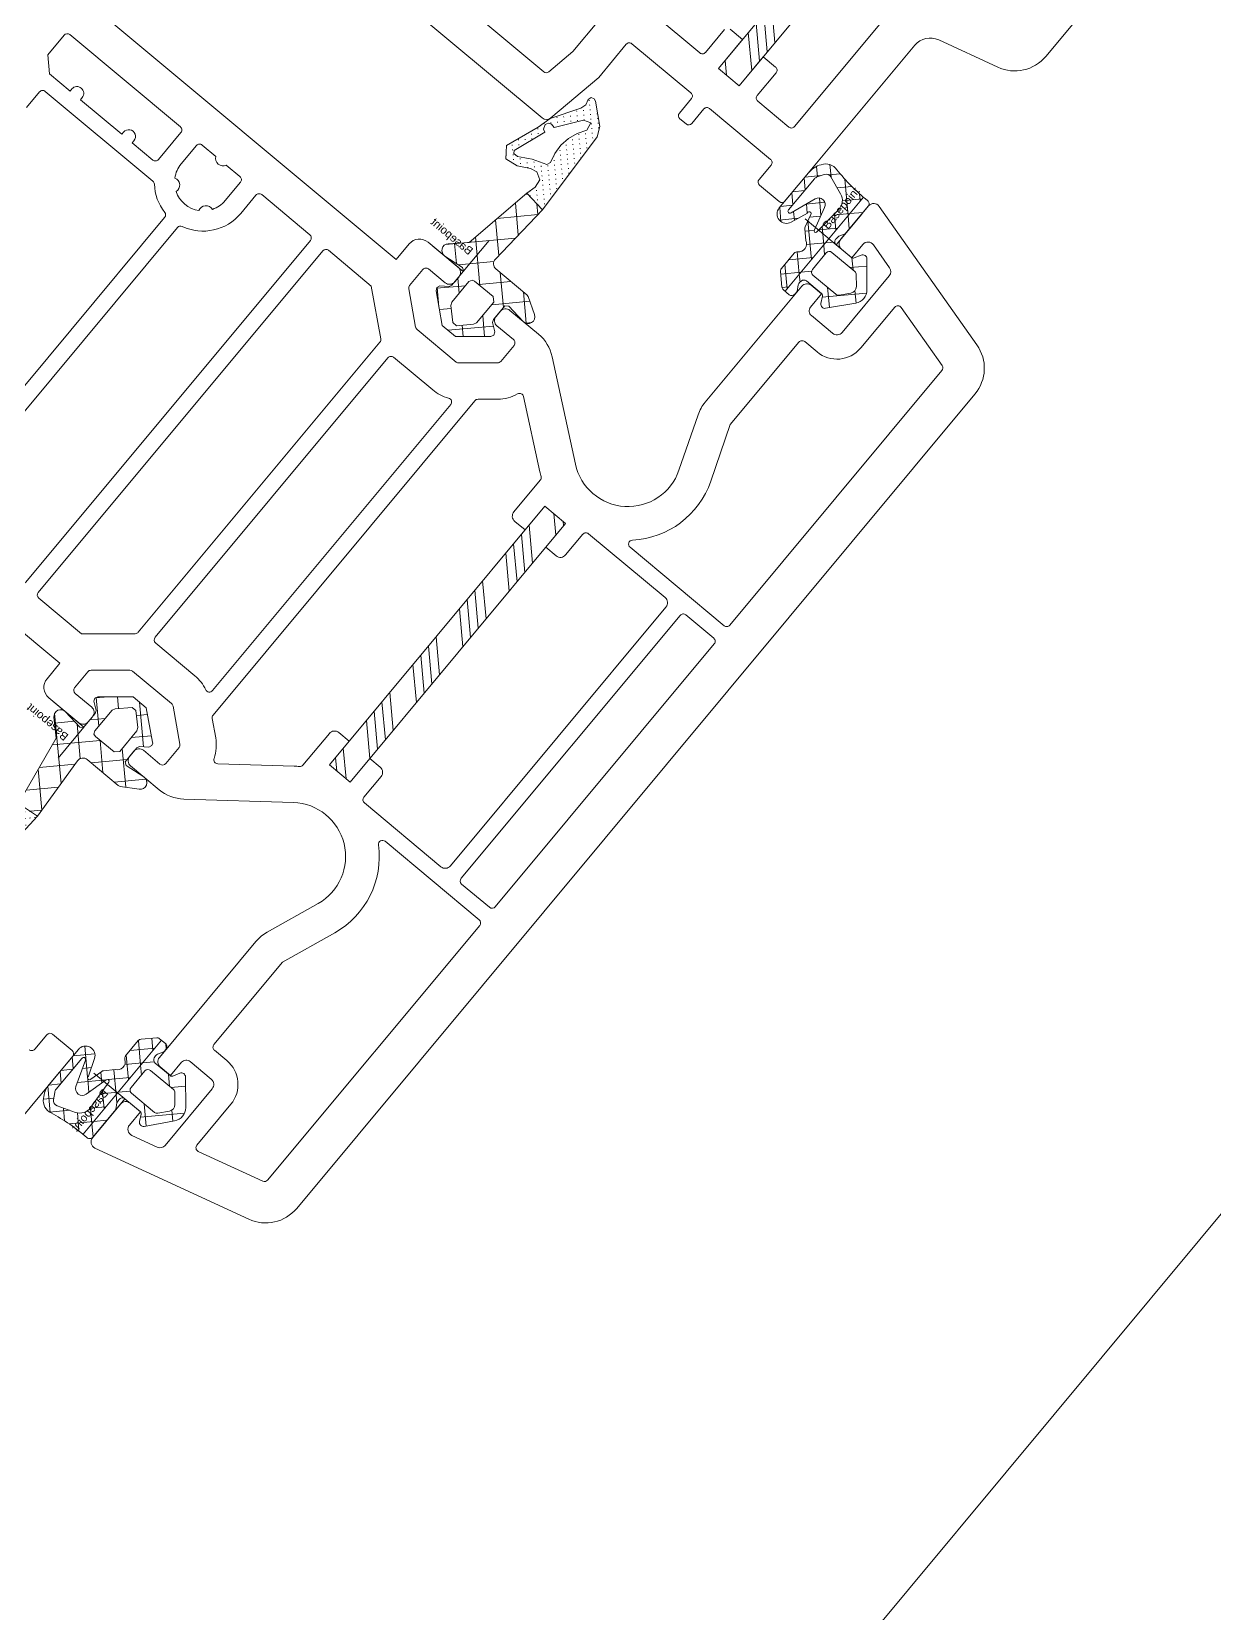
# Model space of a CAD drawing. Header units: millimetres. Extents: x 2258 to 5600, y 711 to 2563.
# Drawn here: x 2324.634 to 2328.026, y 2094.344 to 2098.878 of the extents above; entities that cross this region are included whole.
import ezdxf

# ---------------------------------------------------------------- set-up
doc = ezdxf.new("R2010")
doc.units = ezdxf.units.MM
doc.layers.add('PQI-A-IN-ELEV', color=245, linetype='Continuous', lineweight=9)
doc.layers.add('PQI-A-WIN', color=140, linetype='Continuous', lineweight=13)
doc.styles.get("Standard").update_dxf_attribs({"font": 'arial.ttf'})

# ---------------------------------------------------------------- blocks, each defined once
blk = doc.blocks.new('*X39')
for p, q in [((31.19993464295712, -72.6786784701504), (31.97808007457636, -71.90053303853117)), ((32.67215374721784, -73.90053303853122), (34.67215374721786, -71.9005330385312)), ((33.5701797472178, -73.90053303853122), (35.57017974721782, -71.9005330385312)), ((34.46820574721787, -73.90053303853122), (36.46820574721791, -71.9005330385312)), ((35.36623374721781, -73.90053303853122), (37.36623374721785, -71.9005330385312)), ((38.06030741985939, -73.90053303853117), (40.06030741985934, -71.9005330385312)), ((38.95833341985932, -73.9005330385312), (40.95833341985929, -71.9005330385312)), ((39.85635941985942, -73.90053303853117), (41.85635941985938, -71.9005330385312)), ((40.75438741985936, -73.90053303853117), (42.75438741985934, -71.9005330385312)), ((43.44846109250081, -73.9005330385312), (45.44846109250085, -71.90053303853117)), ((44.34648709250078, -73.9005330385312), (46.34648709250081, -71.90053303853117)), ((45.24451309250085, -73.9005330385312), (47.24451309250087, -71.90053303853117)), ((46.14254109250079, -73.9005330385312), (48.14254109250082, -71.90053303853117)), ((48.83661476514236, -73.9005330385312), (50.83661476514234, -71.90053303853122)), ((49.73464076514229, -73.90053303853122), (51.73464076514229, -71.90053303853122)), ((50.6326667651424, -73.9005330385312), (52.63266676514238, -71.90053303853122)), ((51.53069476514231, -73.90053303853122), (53.53069476514233, -71.90053303853122)), ((54.22476843778382, -73.90053303853122), (56.19992510621398, -71.92537637010105)), ((55.12279443778377, -73.90053303853122), (56.19992510621395, -72.82340237010098)), ((56.02082043778384, -73.90053303853122), (56.19992510621395, -73.72142837010112))]:
    blk.add_line(p, q)
blk = doc.blocks.new('BASEPOINT')
for p, q in [((0.0001424139276124947, -6.579969547004794e-08), (0.0001424139276124947, 2.998156919277449)), ((-7.890404418731123e-08, 0.0005381883725030789), (2.956911949821283, 0.0005381883725030789))]:
    blk.add_line(p, q)
blk.add_text('Basepoint', height=0.6).set_placement((0.4501424139276011, 1.169999934200292))
blk = doc.blocks.new('PRJ_INSERT_77_593613123138', base_point=(370.0591615602781, 296.904111493457))
h = blk.add_hatch()
h.set_pattern_fill('ACAD_ISO07W100', color=256, scale=0.1, angle=45, style=0)
h.set_pattern_definition([(45.00000000000001, (96.33290821566521, -202.4814861769743), (0.3535533905932738, -0.3535533905932737), [0.05, -0.3])])
h.paths.add_polyline_path([(370.2626288746902, 307.2572055504933), (370.3826278046902, 306.9672046304934), (371.4626296346902, 306.5772052504933), (372.4226287246902, 306.0372043304934), (372.7726271946902, 306.0272021904933), (372.9026282646902, 306.2272067704934), (372.0326293346902, 308.7072025004933), (372.2526267346902, 308.8172031104933), (372.3726294846903, 309.1872058604933), (372.2526267346902, 309.3972049404933), (372.0326293346902, 309.5072055504933), (371.7226279546902, 309.4172092104934), (370.4026282646902, 311.2372012804934), (369.8526290246903, 311.4372058604934), (369.7226279546902, 310.8272052504934), (370.1226294846903, 310.1872058604934), (370.3826278046902, 309.4872012804933), (370.4926284146902, 308.7372012804933), (370.4526275046902, 307.9872012804933)], flags=16)
h.paths.add_polyline_path([(370.5926268946902, 306.0872073804933), (370.0526297946902, 305.7572055504933), (369.9726279546902, 305.1272006704933), (370.1626265846902, 304.3872028004934), (368.4726279546902, 304.1872058604933), (368.8226264346902, 310.9472079904934), (369.1726287246902, 311.6572070804933), (370.6226294846903, 312.8972049404934), (370.8026297946902, 312.9672046304934), (371.0326293346902, 312.8872028004933), (371.1226294846903, 312.6472049404934), (370.9926284146902, 312.2372012804934), (371.1126273446902, 311.7972064704933), (372.3826278046902, 309.7572055504933), (372.6426299446903, 308.6872058604933), (373.5926268946902, 306.1372028004934), (372.9926284146902, 305.3472018904934), (372.0026267346902, 305.4772067704934), (371.1226294846903, 305.9672046304934)])
h = blk.add_hatch()
h.set_pattern_fill('ANSI37', color=256, scale=0.5, style=0)
h.set_pattern_definition([(45.00000000000001, (96.33290821566521, -202.4814861769743), (1.122532015133644, -1.122532015133644), []), (315, (96.33290821566521, -202.4814861769743), (-1.122532015133644, -1.122532015133644), [])])
edge = h.paths.add_edge_path()
edge.add_arc((364.2139190631738, 297.402952210202), 0.4999999999999765, 120.8947328406612, 276.9882955879087)
edge.add_line((364.2747523546797, 296.9066666969694), (365.8291620202781, 297.0972018904934))
edge.add_line((365.8291620202781, 297.0972018904934), (366.0591615602781, 296.9372058604933))
edge.add_line((366.0591615602781, 296.9372058604933), (366.0591615602781, 295.5872073804933))
edge.add_line((366.0591615602781, 295.5872073804933), (365.9691614102782, 295.3772044804933))
edge.add_line((365.9691614102782, 295.3772044804933), (365.3991617102781, 294.9572025004933))
edge.add_line((365.3991617102781, 294.9572025004933), (365.3091615602781, 294.7272067704934))
edge.add_line((365.3091615602781, 294.7272067704934), (365.3691610302782, 294.5572047904934))
edge.add_line((365.3691610302782, 294.5572047904934), (365.4191621702781, 294.5072055504933))
edge.add_line((365.4191621702781, 294.5072055504933), (367.4191621702781, 292.8372073804933))
edge.add_line((367.4191621702781, 292.8372073804933), (368.6991609502782, 292.8372073804933))
edge.add_line((368.6991609502782, 292.8372073804933), (370.6991609502782, 294.5072055504933))
edge.add_line((370.6991609502782, 294.5072055504933), (370.8091615602781, 294.7272067704934))
edge.add_line((370.8091615602781, 294.7272067704934), (370.7191614102782, 294.9572025004933))
edge.add_line((370.7191614102782, 294.9572025004933), (370.1491617102781, 295.3772044804933))
edge.add_line((370.1491617102781, 295.3772044804933), (370.0591615602781, 295.5872073804933))
edge.add_line((370.0591615602781, 295.5872073804933), (370.0591615602781, 296.9372058604933))
edge.add_line((370.0591615602781, 296.9372058604933), (370.2891611002781, 297.0972018904934))
edge.add_line((370.2891611002781, 297.0972018904934), (371.8341112121234, 296.9078259892771))
edge.add_arc((371.894944577482, 297.404111493457), 0.5000000000000268, 263.0116958858569, 406.2845243053848)
edge.add_line((372.2404834077912, 297.7655017489269), (371.1091608002781, 298.8472018904934))
edge.add_line((371.1091608002781, 298.8472018904934), (370.1626265846902, 304.3872028004934))
edge.add_line((370.1626265846902, 304.3872028004934), (368.4726279546902, 304.1872058604933))
edge.add_line((368.4726279546902, 304.1872058604933), (368.8197329087203, 299.1406875398265))
edge.add_arc((368.3216274998939, 299.0972018904934), 0.4999999999999836, 270, 364.9893918508951, ccw=False)
edge.add_line((368.3216274998939, 298.5972018904934), (365.3291620202781, 298.5972018904934))
edge.add_line((365.3291620202781, 298.5972018904934), (365.1691621702781, 298.5572086004934))
edge.add_line((365.1691621702781, 298.5572086004934), (363.957187878871, 297.8320082659878))
h.paths.add_polyline_path([(369.2591623202782, 296.5972018904934), (369.1491617102781, 296.8372073804933), (368.9591630902781, 296.8972049404933), (367.1591600302781, 296.8972049404933), (366.8591608002781, 296.5972018904934), (366.8591608002781, 294.6072040204933), (366.9691614102782, 294.3772044804933), (367.8691629302782, 293.4972034104933), (368.2491601902781, 293.4972034104933), (369.1491617102781, 294.3772044804933), (369.2591623202782, 294.6072040204933)], flags=16)
for points in [[(370.5926268946902, 306.0872073804933), (370.0526297946902, 305.7572055504933), (369.9726279546902, 305.1272006704933), (370.1626265846902, 304.3872028004934), (368.4726279546902, 304.1872058604933), (368.8226264346902, 310.9472079904934), (369.1726287246902, 311.6572070804933), (370.6226294846903, 312.8972049404934), (370.8026297946902, 312.9672046304934), (371.0326293346902, 312.8872028004933), (371.1226294846903, 312.6472049404934), (370.9926284146902, 312.2372012804934), (371.1126273446902, 311.7972064704933), (372.3826278046902, 309.7572055504933), (372.6426299446903, 308.6872058604933), (373.5926268946902, 306.1372028004934), (372.9926284146902, 305.3472018904934), (372.0026267346902, 305.4772067704934), (371.1226294846903, 305.9672046304934)], [(370.2626288746902, 307.2572055504933), (370.3826278046902, 306.9672046304934), (371.4626296346902, 306.5772052504933), (372.4226287246902, 306.0372043304934), (372.7726271946902, 306.0272021904933), (372.9026282646902, 306.2272067704934), (372.0326293346902, 308.7072025004933), (372.2526267346902, 308.8172031104933), (372.3726294846903, 309.1872058604933), (372.2526267346902, 309.3972049404933), (372.0326293346902, 309.5072055504933), (371.7226279546902, 309.4172092104934), (370.4026282646902, 311.2372012804934), (369.8526290246903, 311.4372058604934), (369.7226279546902, 310.8272052504934), (370.1226294846903, 310.1872058604934), (370.3826278046902, 309.4872012804933), (370.4926284146902, 308.7372012804933), (370.4526275046902, 307.9872012804933)], [(369.2591623202782, 296.5972018904934), (369.1491617102781, 296.8372073804933), (368.9591630902781, 296.8972049404933), (367.1591600302781, 296.8972049404933), (366.8591608002781, 296.5972018904934), (366.8591608002781, 294.6072040204933), (366.9691614102782, 294.3772044804933), (367.8691629302782, 293.4972034104933), (368.2491601902781, 293.4972034104933), (369.1491617102781, 294.3772044804933), (369.2591623202782, 294.6072040204933)]]:
    blk.add_lwpolyline(points, close=True)
blk.add_lwpolyline([(363.957187878871, 297.8320082659878, 0.8104602076721642), (364.2747523546797, 296.9066666969694), (365.8291620202781, 297.0972018904934), (366.0591615602781, 296.9372058604933), (366.0591615602781, 295.5872073804933), (365.9691614102782, 295.3772044804933), (365.3991617102781, 294.9572025004933), (365.3091615602781, 294.7272067704934), (365.3691610302782, 294.5572047904934), (365.4191621702781, 294.5072055504933), (367.4191621702781, 292.8372073804933), (368.6991609502782, 292.8372073804933), (370.6991609502782, 294.5072055504933), (370.8091615602781, 294.7272067704934), (370.7191614102782, 294.9572025004933), (370.1491617102781, 295.3772044804933), (370.0591615602781, 295.5872073804933), (370.0591615602781, 296.9372058604933), (370.2891611002781, 297.0972018904934), (371.8341112121234, 296.9078259892771, 0.7217059250208615), (372.2404834077912, 297.7655017489269), (371.1091608002781, 298.8472018904934), (370.1626265846902, 304.3872028004934), (368.4726279546902, 304.1872058604933), (368.8197329087203, 299.1406875398265, -0.4399552836846325), (368.3216274998939, 298.5972018904934), (365.3291620202781, 298.5972018904934), (365.1691621702781, 298.5572086004934)], format="xyb", close=True)
blk.add_blockref('BASEPOINT', (370.0591615602781, 296.904111493457))
blk = doc.blocks.new('244234EZ')
h = blk.add_hatch()
h.set_pattern_fill('NETZ', color=256, angle=45, style=0)
h.set_pattern_definition([(45, (0.01020141601271446, -1.498066991095954), (-0.7071067811865475, 0.7071067811865476), []), (135, (0.01020141601271446, -1.498066991095954), (-0.7071067811865476, -0.7071067811865475), [])])
h.paths.add_polyline_path([(4.008078502913222, 0.7015572627653923, -0.04835307895780901), (4.303823118820566, 3.532424224166834, 0.3319211071679742), (3.845955810543963, 4.662804514641349, 0.1614346972429617), (2.779686889645509, 5.001498133415765), (-0.6049478013112477, 5.001498133415764, 0.8315432364911673), (-0.8560341563469525, 3.648078988526671), (0.43162628173537, 3.153275400871819, -1.190626430510797), (0.5034884964394981, 2.88506940612011), (-0.4655004301875263, 2.625441762988365, 0.1296938749465605), (-0.5983473197203235, 2.549425338780542), (-1.20320037842088, 1.95383349108178, -0.6014879446624487), (-2.236571083833349, 1.864532395719669, 0.254498919795523), (-2.488499425651867, 2.001640413975412), (-3.957449179689695, 2.001624018348985, 0.1989094666118807), (-4.169577865607145, 1.913756052723637), (-4.994269180354968, 1.089064737975818, 0.1989123673796596), (-5.082137145999006, 0.8769327036198491), (-5.082137145999006, 0.7015447420383105)])
h.paths.add_polyline_path([(-0.1904933190871827, 1.719282615234464, -0.9176289392039193), (-0.19180589099426, 1.958971851091358), (1.570990037036942, 2.431272729874328, 0.7332383087249621), (1.612600442385188, 3.38408464420482), (-0.3194380188017371, 4.087288767571037, -1), (-0.2680883789091605, 4.378243357414789), (2.713463470503889, 4.377261227260397, -0.1340649279655961), (2.967535276667598, 4.307800217017941), (3.436031043195062, 4.031149930478546, -0.3557455022548623), (3.622162780758802, 3.527220637077858), (3.116654357907226, 2.175391108269227, -0.3353238355422854), (2.094986877438471, 1.535178095573969)], flags=16)
h = blk.add_hatch()
h.set_pattern_fill('NETZ', color=256, scale=2, angle=45, style=0)
h.set_pattern_definition([(45, (0.01020141601271446, -1.498066991095954), (-1.414213562373095, 1.414213562373095), []), (135, (0.01020141601271446, -1.498066991095954), (-1.414213562373095, -1.414213562373095), [])])
h.paths.add_polyline_path([(-5.082137145999006, 0.7015447420383105), (-5.082137145999004, 0.3112281275693158, 0.414213562373093), (-4.782330741885235, 0.01142172345554715), (-4.522599543124663, 0.01142172345554759), (-4.093796888527556, 0.2589747010733834, -0.1656801520669596), (-3.90396698270975, 0.296506003881801), (-3.740147452957411, 0.2745578532527244, -0.3757213696858283), (-3.479984788897567, -0.02278536033250367), (-3.479984788897565, -1.479957190332012, -0.2775501483931132), (-3.586238477402083, -1.65662532294509), (-4.07801553195808, -1.917579487461596, 0.5282092505925277), (-4.132923528191617, -2.410109730864405), (-2.393213548663183, -3.887433140998303, 0.3639584187452207), (-1.107596206292547, -3.887404740529248), (0.6502478399991928, -2.41239478329808, 0.5319777725554488), (0.5980307430605157, -1.917579487461598), (0.1062536885045181, -1.656625322945092, -0.2775501483931129), (-2.498001805406602e-16, -1.479957190332014), (-2.220446049250313e-16, 2.220446049250313e-16, -0.4537526242641983), (0.3398076201840398, 0.2973471933200025), (0.6100213742227064, 0.2611720864721001), (1.042437829558313, 0.01149901148442223), (3.710274358402263, 0.01134541035774284, 0.4227629273518383), (4.010165112804111, 0.3200571767091462, -0.006466251622778426), (4.008078502913222, 0.7015572627653923)])
h.paths.add_polyline_path([(-0.6398458862333795, -0.1163721789262142), (-0.6398458862333791, -2.328241489778694, -0.2217106168363308), (-0.7470235825400097, -2.558066551942032), (-1.418484304433663, -3.121419399609839, -0.3639357920318566), (-2.061189157707833, -3.121419399423907), (-2.732619361801749, -2.558092156067455, -0.2217106168363313), (-2.839797058108379, -2.328267093904119), (-2.839797058108379, -0.1161427283123513, -0.4142135610069876), (-2.539780287082981, 0.1838740413137141), (-0.9400615657120271, 0.1838740413137134, -0.4144359924756376)], flags=16)
blk.add_line((4.008078502913222, 0.7015572627653923), (-5.082137145999006, 0.7015447420383105))
for points in [[(0.5980307430605163, -1.917579487461598), (0.106253688504518, -1.656625322945092, -0.2775501483931128), (-2.532696274926138e-16, -1.479957190332014), (-2.237793284010081e-16, 0, -0.4537526242641983), (0.3398076201840396, 0.2973471933200025), (0.6100213742227064, 0.2611720864720999), (1.042437829558313, 0.01149901148442201), (3.710274358402264, 0.01134541035774284, 0.4227629273518251), (4.010165112804111, 0.320057176709134, -0.05483647592727152), (4.303823118820558, 3.532424224166802, 0.3319211071679828), (3.845955810543964, 4.662804514641348, 0.1614346972429613), (2.779686889645514, 5.001498133415765), (-0.6049490356474414, 5.001498133415764, 0.8315411525140167), (-0.8560362243681455, 3.648079783196039), (0.4316262817353702, 3.153275400871819, -1.190626430510805), (0.503488496439497, 2.88506940612011), (-0.4655004301875271, 2.625441762988365, 0.1296938749465612), (-0.5983473197203246, 2.549425338780541), (-1.20320037842088, 1.95383349108178, -0.6014879446624485), (-2.236571083833349, 1.864532395719669, 0.2544989197955225), (-2.488499425651866, 2.001640413975412), (-3.957449179689696, 2.001624018348985, 0.198909466611881), (-4.169577865607146, 1.913756052723636), (-4.99426918035497, 1.089064737975816, 0.1989123673796582), (-5.082137145999006, 0.8769327036198482), (-5.082137145999004, 0.3112281275693167, 0.4142135623730955), (-4.782330741885233, 0.01142172345554715), (-4.522599543124662, 0.01142172345554737), (-4.093796888527556, 0.2589747010733832, -0.1656801520669623), (-3.903966982709747, 0.2965060038818006), (-3.740147452957409, 0.2745578532527242, -0.375721369685827), (-3.479984788897567, -0.02278536033250411), (-3.479984788897565, -1.479957190332013, -0.2775501483931143), (-3.586238477402084, -1.65662532294509), (-4.078015531958083, -1.917579487461597, 0.5319777725554453), (-4.130232628896758, -2.412394783298078), (-2.393213548663189, -3.887433140998297, 0.363945910752088), (-1.107630052569438, -3.887433140998297), (0.6502478399991929, -2.41239478329808, 0.5319777725554476)], [(-0.2680883789091604, 4.378243357414789, 0.9999999999999986), (-0.3194380188017389, 4.087288767571038), (1.612600442385188, 3.38408464420482, -0.7332383087249624), (1.570990037036942, 2.431272729874328), (-0.191805890994261, 1.958971851091358, 0.9176289392038998), (-0.1904933190871827, 1.719282615234464), (2.094986877438495, 1.535178095573968, 0.3353238355422945), (3.116654357907246, 2.17539110826928), (3.622162780758808, 3.527220637077873, 0.3557455022548545), (3.436031043195058, 4.031149930478548), (2.96753527666759, 4.307800217017945, 0.1340649279655952), (2.713463470503881, 4.377261227260397)], [(-2.73261936180175, -2.558092156067455), (-2.061202087405254, -3.121408551459724, 0.3639549067525167), (-1.41847137451463, -3.121408551459724), (-0.7470235825400102, -2.558066551942032, 0.2217106168363309), (-0.6398458862333791, -2.328241489778695), (-0.6398458862333795, -0.1161137516550361, 0.4139911672486105), (-0.939864196780254, 0.1838740413137134), (-2.53980926513963, 0.1838740413137141, 0.4141569862246464), (-2.839797058108379, -0.1161137516550361), (-2.839797058108379, -2.328267093904119, 0.2217106168363308)]]:
    blk.add_lwpolyline(points, format="xyb", close=True)
blk.add_blockref('BASEPOINT', (8.881784197001252e-15, -8.881784197001252e-16))
blk = doc.blocks.new('PRJ_INSERT_75_593613123141', base_point=(8.881784197001252e-15, -8.881784197001252e-16))
blk.add_blockref('244234EZ', (0, 0))
blk = doc.blocks.new('w2')
at = {"ltscale": 1000}
h = blk.add_hatch(dxfattribs=at)
h.set_pattern_fill('ANSI34', color=256, scale=0.2, angle=-2.862499213317165e-14, style=0)
h.set_pattern_definition([(44.99999999999996, (-2185.166647521728, 833.4856282345427), (-2.694076836320745, 2.694076836320748), []), (44.99999999999996, (-2184.268621521733, 833.4856282345427), (-2.694076836320745, 2.694076836320748), []), (44.99999999999996, (-2183.37059552173, 833.4856282345281), (-2.694076836320745, 2.694076836320748), []), (44.99999999999996, (-2182.472567521727, 833.4856282345427), (-2.694076836320745, 2.694076836320748), [])])
h.paths.add_polyline_path([(-818.7187347708241, 27.80018479915452), (-843.7185287771717, 27.80018479915452), (-843.718528777179, 29.79997117610765), (-841.4186020193592, 29.79997117610765), (-841.4186020193592, 29.80018479915452), (-821.0185165701405, 29.80018479916907), (-821.0185165701405, 29.7999711761222), (-818.7187347708241, 29.79997117610765)])
for points in [[(-850.718460112621, -22.20004599003005), (-850.718460112621, 7.599960876439582), (-852.218460112621, 7.59996087642503, -0.4142782962719561), (-853.2184601126282, 8.59996087642503), (-853.218460112621, 11.49997003171302, -0.4144341899851226), (-852.718460112621, 11.99997003171302), (-852.218460112621, 11.99997003171302, -0.4140585600646664), (-851.7184601126282, 11.49997003171302), (-851.7184601126282, 9.899963928197394, 0.4144778819058457), (-851.4185333548085, 9.59996087642503), (-849.872268706371, 9.59996087642503, 0.2215154119247647), (-849.642417937328, 9.707123352010967), (-847.7887134724224, 11.91632818423386, 0.1763243448808991), (-847.7185287771717, 12.1091621171945), (-847.718528777179, 15.89077603889746, 0.1763252215664501), (-847.7887141282554, 16.08361075344146), (-849.6424155796267, 18.29279673540441, 0.2216964525937147), (-849.8722302285314, 18.39996202083421), (-851.4185333548085, 18.39996202083421, 0.4144907307888861), (-851.7184601126282, 18.0999589690764), (-851.718460112621, 16.49996812436439, -0.4140987294296753), (-852.218460112621, 15.99996812436439), (-852.718460112621, 15.99996812434983, -0.4144742986754232), (-853.218460112621, 16.49996812434983), (-853.2184601126282, 19.27018157904968, -0.1673417594040384), (-852.5824984797946, 21.11715818922676), (-847.5665512381092, 27.53732163997483, 0.7590228700914367), (-852.1387481985585, 33.73934896083665), (-856.203765440514, 32.19543646724196, -0.09100796121511623), (-857.2689399966766, 31.99998422237695), (-868.468460112621, 31.9999842223624, -0.4144957204533536), (-868.968460112621, 32.49996907802415), (-868.968460112621, 33.49996907802415), (-867.690994292323, 33.4999690780387, 0.4143338273354278), (-867.246048003246, 33.94491536708665), (-867.246048003246, 35.99996907802415, 0.4141852284234794), (-867.746048003246, 36.49996907802415), (-873.210159331371, 36.49996907802415, 0.3394754089839914), (-873.6930694876282, 36.12937886807777), (-874.2289581595032, 34.12937886806321, 0.4932379537581374), (-873.746048003246, 33.49996907802415), (-872.468460112621, 33.49996907802415), (-872.468460112621, 32.49996907802415, -0.4141201455198736), (-872.968460112621, 31.99998422237695), (-876.2184601126355, 31.99998422237695, -0.493060464453433), (-876.7014923391835, 32.62937886806321), (-873.446731596996, 44.77642781825853, -0.3394293121974628), (-870.5489044485585, 46.99998422237695), (-791.8881364164845, 46.9999842223624, -0.3394333461670923), (-788.9903090296284, 44.77642781825853), (-785.73554830793, 32.62937886806321, -0.493223976404831), (-786.2184584734932, 31.99998422237695), (-789.4684584436909, 31.99998422237695, -0.4144957323922471), (-789.9684586821095, 32.4999690780387), (-789.9684586821168, 33.49996907802415), (-788.6909926233784, 33.4999690780387, 0.4929271850924089), (-788.2079603968232, 34.12937886807777), (-788.7439711390034, 36.12937886806321, 0.3395374030776357), (-789.2268812952534, 36.49996907802415), (-794.6909923849598, 36.49996907802415, 0.4140795445854265), (-795.1909923849598, 35.99996907802415), (-795.1909923849598, 33.94491536708665, 0.4143168794731101), (-794.7460460958973, 33.4999690780387), (-793.4684586821095, 33.49996907802415), (-793.4684586821095, 32.4999690780387, -0.4141201211793136), (-793.9684582052723, 31.99998422237695), (-805.1679783221989, 31.99998422237695, -0.09100544918140649), (-806.2331249251656, 32.19542585065938), (-810.2982921896473, 33.73934896083665, 0.7590233678601905), (-814.8705578146473, 27.53732163997483), (-809.8544321041845, 21.1170176454616, -0.1673434661817738), (-809.2184582052796, 19.27002533542691), (-809.2184582052723, 16.49996812436439, -0.4140987294296795), (-809.7184582052723, 15.99996812436439), (-810.2184582052796, 15.99996812434983, -0.4144742986754213), (-810.7184582052796, 16.49996812436439), (-810.7184582052723, 18.0999589690764, 0.4139852398019882), (-811.0185070334046, 18.39996202083421), (-812.5647716818494, 18.39996202083421, 0.2215126737079824), (-812.7946300802723, 18.29279954524827), (-814.6482759806313, 16.08360702716163, 0.176321042264462), (-814.7184582052796, 15.89077603865007), (-814.7184582052723, 12.10916211748554, 0.1763201655851752), (-814.6482766364352, 11.9163319105719), (-812.7946300802723, 9.707123352010967, 0.2215126737079616), (-812.5647716818348, 9.599960876439582), (-811.0185070333973, 9.59996087642503, 0.4139727884084307), (-810.7184582052723, 9.899963928197394), (-810.7184582052723, 11.49997003171302, -0.4144341899851268), (-810.2184582052723, 11.99997003169847), (-809.7184582052723, 11.99997003171302, -0.4140585600646581), (-809.2184582052723, 11.49997003169847), (-809.2184582052796, 8.599960876439582, -0.4141168356852669), (-810.2184582052796, 7.599960876439582), (-811.7184582052723, 7.59996087642503), (-811.7184582052723, -22.2000459900155, 0.55691686604508)], [(-865.7184624968068, -13.65000872043311), (-865.7184624968068, 9.19879193874658, 0.3637908684517543), (-866.1316705046193, 9.691193061793456), (-870.7184624968068, 10.49998517605127), (-873.9185357389943, 10.49998517605127, -0.414386711824938), (-874.2184624968068, 10.79997296902002), (-874.2184624968068, 16.49998517605127, -0.4144465587216097), (-873.9185357389943, 16.79997296902002), (-872.5185113249318, 16.79997296902002, 0.4140384189335192), (-872.2184624968068, 17.09997602077783), (-872.218462496814, 17.6999821242789, 0.4140448457666119), (-872.5185113249318, 17.99998517606582), (-873.9185357389943, 17.99998517605127, -0.4143867118249275), (-874.2184624968068, 18.29997296902002), (-874.2184624968068, 24.19998117061914, -0.4143884253417783), (-873.9185357389943, 24.49998422237695), (-872.518511324939, 24.49998422237695, 0.4140409468384528), (-872.2184624968068, 24.7999720153457), (-872.2184624968068, 26.69998117061914, 0.4140448457666134), (-872.5185113249318, 26.99998422237695), (-887.5674538908497, 26.99998422237695, -0.3394437501624551), (-889.016428500232, 28.11175532909692), (-890.2663064299122, 32.77644320102991, 0.3394672609067224), (-893.1640115080445, 34.99998422237695), (-911.5843053160206, 34.99998422237695, 0.2781724977727638)], [(-788.2184567747609, 24.19998117061914, 0.4143884253417783), (-788.5183835325734, 24.49998422237695), (-789.9184079466359, 24.4999842223915, -0.4140409468384528), (-790.2184567747609, 24.7999720153457), (-790.2184567747681, 26.69998117061914, -0.4140448457666134), (-789.9184079466359, 26.99998422237695), (-774.8694653807179, 26.99998422237695, 0.3394437501624551)], [(-876.9185357389943, 10.49998517605127), (-876.9185357389943, 15.09997602077783, 0.4144907307889103), (-877.218462496814, 15.39997907253564), (-879.418528109607, 15.39997907253564, -0.4143965748594699)], [(-879.7184548674122, 15.69998212429346), (-879.7184548674122, 16.89997907253564), (-876.9185357390015, 16.89997907253564), (-876.9185357389943, 18.89997907253564), (-879.7184548674122, 18.89997907253564), (-879.7184548674122, 20.09997506710351, -0.4144015116581432), (-879.4185281095997, 20.39997811886133), (-877.2184624968068, 20.39997811886133, 0.4144857919921748), (-876.9185357390015, 20.69998117061914), (-876.9185357390015, 23.69998117061914, 0.4144778819059133), (-877.2184624968068, 23.99998422237695), (-900.1184773741261, 23.99998422237695, 0.4140035269926992)], [(-841.8186264334217, -20.7000459900155), (-843.3186264334217, -20.70004599003005, -0.4143401468749465), (-843.6185531912342, -20.40002767948317), (-843.6178311297408, -9.996306126689888, -0.2126569724992277), (-843.5184691472532, -9.773292452358874, 0.1579038066082451), (-842.3988252977724, -7.84022933554661, -0.3534633579343161), (-842.1055271003424, -7.603286193872918), (-820.3315304540083, -7.60328619388747, -0.3534633579343162)]]:
    blk.add_lwpolyline(points, format="xyb", dxfattribs=at)
for points in [[(-865.1460724173085, 34.4999690780387, -0.4144907307889035), (-865.445999175121, 34.79997212978196), (-865.4459991751282, 35.9999690780387, 0.4141775996259797), (-867.7460480032532, 38.29997212978196), (-871.685256987621, 38.29997212979652, -0.4928747108713756), (-871.975051909496, 38.67761190030433), (-870.6084747610585, 43.7776180038054, -0.3394217371552758), (-870.3186798391835, 43.9999690780387), (-845.7185287771863, 43.9999690780387, -0.4143884253417999), (-845.4186020193665, 43.69996602626634), (-845.4186020193665, 34.60865743251634, -0.6832181389907827), (-845.9391098318592, 34.40533406827308, 0.3063394764209429), (-853.026321440746, 36.07647664638353), (-857.1773224173157, 34.49996907802415)], [(-844.2185287771717, 43.69996602628089, -0.4144778819058825), (-843.9186020193665, 43.99996907802415), (-818.5185165701405, 43.9999690780387, -0.4139727884084385), (-818.2184677420155, 43.69996602626634), (-818.2184677420155, 40.99996907802415, -0.4139852398019465), (-818.518516570155, 40.69996602626634), (-843.9186020193592, 40.69996602628089, -0.414490730788879), (-844.2185287771717, 40.99996907802415)], [(-817.0185146627991, 43.69996602626634, -0.4141142411121429), (-816.7184658346669, 43.9999690780387), (-792.1183610258595, 43.99996907802415, -0.3394576897595111), (-791.8285661039845, 43.7776180038054), (-790.461988955547, 38.67761190028978, -0.4933796641124775), (-790.7517838774293, 38.29997212979652), (-794.6909923849671, 38.29997212978196, 0.4141730664658379), (-796.9910412130848, 35.9999690780387), (-796.9910412130848, 34.79997212978196, -0.4144907307888772), (-797.2909679708973, 34.49996907802415), (-805.2597179708973, 34.49996907802415), (-809.4107189474598, 36.07647664638353, 0.3063520428537711), (-816.4978847799794, 34.40533406825853, -0.6829872473079543), (-817.0185146627919, 34.60865743251634)], [(-813.4831067129999, 21.37602107068233, -0.5068786376784042), (-813.6145347843412, 20.9102879367565, 0.1294042729086624), (-814.8622106052935, 20.02920740147238), (-815.8036927413486, 18.907140187599, -0.2217007050997219), (-816.033510516696, 18.79997117610765), (-846.4035065256612, 18.79997117610765, -0.2216964525937126), (-846.6333211745805, 18.90713646153745), (-847.5740837393387, 20.02830916648963, 0.129513809728693), (-848.8224750330046, 20.91030257483362, -0.5068763388598283), (-848.9539033501642, 21.37603429124283), (-845.43892726989, 25.87502917167149, 0.01374640017175579), (-845.2202207261726, 26.17140106634179, -0.245391264120013), (-844.9740261024999, 26.29997117610765), (-841.9186020193665, 26.29997117610765, 0.4144640356852681), (-841.4186020193592, 26.79997117610765), (-841.4186020193665, 27.79997117610765), (-843.7185287771717, 27.7999711761222), (-843.718528777179, 29.79997117610765), (-841.4186020193592, 29.79997117610765), (-841.4186020193665, 30.79997117610765, 0.414417294069638), (-841.9186020193592, 31.29997212978196), (-843.9186020193592, 31.29997212979652, -0.4145345493896754), (-844.2185287771717, 31.59995992276527), (-844.2185287771717, 38.99996907802415, -0.414434189985134), (-843.7185287771717, 39.49996907802415), (-818.7184677420155, 39.49996907802415, -0.4140585600646061), (-818.2184677420155, 38.99996907802415), (-818.2184677420155, 31.59995992275071, -0.4140292785831807), (-818.5185165701478, 31.29997212978196), (-820.5185165701405, 31.29997212978196, 0.4140757920632828), (-821.0185165701405, 30.79997117610765), (-821.0185165701405, 29.7999711761222), (-818.7184677420228, 29.7999711761222), (-818.7184677420228, 27.7999711761222), (-821.0185165701405, 27.7999711761222), (-821.0185165701405, 26.79997117610765, 0.4141227121502763), (-820.5185165701405, 26.2999711761222), (-817.4630812357427, 26.29997117610765, -0.2453921737157822), (-817.2168860237507, 26.17140022147214, 0.0146273451228477), (-816.9836145948211, 25.85645173232479)], [(-845.0345375792604, 17.5999589690764), (-817.4024494030746, 17.5999589690764, -0.5502031364459006), (-817.1311774760034, 17.17185142994276, 0.1107495697884544), (-817.4184582052694, 15.89077603863552), (-817.418458205284, 12.09997308347374, -0.4142135623730948), (-817.7184582052723, 11.79997308345628), (-844.7185776052938, 11.79997308345628, -0.414213562373095), (-845.0185776052967, 12.09997308347374), (-845.0185776052967, 15.87365977861919, 0.1121936566339343), (-845.3058095063316, 17.17185142997187, -0.5502031364174572)], [(-845.2287067203579, 10.59997613521409), (-817.20799551862, 10.59997613521409, -0.2217095995094762), (-816.9781712043477, 10.49279933031357), (-814.4184093771546, 7.441841138715972), (-814.4184093771473, 3.299970031701378, -0.414213562373095), (-814.7184093771502, 2.999970031713019), (-847.7185165701376, 2.999970031698467, -0.414213562373095), (-848.0185165701405, 3.299970031686826), (-848.0185165701405, 7.441986633275519), (-845.4585182088776, 10.49281461621285, -0.2216921539529607)], [(-870.9546685514943, 7.799972969020018), (-873.9185357389943, 7.799972969020018, -0.2360930050550578), (-876.3184380827515, 8.999985176051268), (-895.8402584095311, 8.999985176051268, 0.360501244961899), (-896.1350395126356, 8.755699637840735, -0.0186689305235461), (-896.2462041062245, 8.26805648006848), (-898.0365372373417, 1.577531338087283, 0.4930419350982068), (-897.7467336496484, 1.199982124293456), (-868.7184624968068, 1.199982124293456, 0.4144907307888828), (-868.4185357389943, 1.499985176051268), (-868.4185357389943, 7.101044136012206, 0.3640119156696309), (-868.6663384733693, 7.396484809825779)], [(-848.0178451834217, -3.153304504434345), (-848.0185165643343, 1.499929798679659, -0.4142558224100689), (-847.71851656746, 1.79997308345628), (-814.7185314474482, 1.79997308345628, -0.4142174041424808), (-814.4185314474744, 1.499969148484524), (-814.4185924826161, -3.153304504434345, -0.4142983664102387), (-814.7185802755848, -3.453292297388543), (-816.4942123709261, -3.453292297403095, 0.3424565687257416), (-820.0055845304742, -6.177797679381911, -0.3424565687257416), (-820.29618084713, -6.403273986841668), (-842.1408767072135, -6.403273986841668, -0.3424565687257481), (-842.431473023862, -6.177797679381911, 0.3424565687257416), (-845.9428451834247, -3.453292297403095), (-847.717857390453, -3.453292297403095, -0.4142983664102107)], [(-848.017845183429, -7.578277038614033, 0.6499039041334522), (-848.017845183429, -6.578277038614033), (-848.0178451834217, -5.253280090371845, -0.4144468047252342), (-847.7179184256092, -4.953292297403095), (-845.9428451834247, -4.953292297388543, -0.1371996598161573), (-844.8404917192674, -5.261580476537347, 0.6244339804756662), (-844.1277358043881, -5.973302278362098, -0.2804484668413061), (-844.1277437245008, -8.18329532626376, 0.6244863242069474), (-844.8404910038444, -8.895003684141557, -0.1371997601196687), (-845.9428451834247, -9.203292297403095), (-847.7179184256092, -9.203292297388543, -0.4143401468750159), (-848.0178451834217, -8.90327398685622)], [(-845.1178207693665, -10.70327703859948, -0.4143559503114282), (-844.817894011554, -11.00329534916091), (-844.818626433429, -13.00002996828698), (-845.018577605304, -13.00002996830153, 0.9999999999999999), (-845.0185776052967, -14.00002996828698), (-844.818626433429, -14.00002996830153), (-844.8186264334217, -18.0000337829988), (-845.0185776052967, -18.0000337829988, 0.9999999999999999), (-845.0185776052967, -19.00003378298425), (-844.818626433429, -19.0000337829988), (-844.8186264334217, -21.0000337829988), (-845.8186264334217, -22.0000337829988), (-847.7185287771717, -22.00003378298425, -0.4141330101809536), (-848.0185165701478, -21.70004599003005), (-848.0178451834217, -11.00329534916091, -0.4143559503114283), (-847.7179184256092, -10.70327703861403)]]:
    blk.add_lwpolyline(points, format="xyb", close=True, dxfattribs=at)
for points in [[(-843.7187958059803, 29.80018479915452), (-818.7187347708241, 29.80018479915452), (-818.7187347708241, 27.80018479915452), (-843.7187958059949, 27.80018479915452)], [(-876.9185357390015, 16.89997907253564), (-876.9185357389943, 18.89997907253564), (-901.9185357390015, 18.89997907253564), (-901.9185357390015, 16.89997907253564)]]:
    blk.add_lwpolyline(points, close=True, dxfattribs=at)
at = {"layer": 'PQI-A-IN-ELEV', "ltscale": 1000}
blk.add_line((-1699.999999950109, 100), (1.455191522836685e-11, 100), dxfattribs=at)
at = {"ltscale": 1000}
for name, p, rotation in [('PRJ_INSERT_75_593613123141', (-872.468460112621, 31.99998422237695), 179.9999999999999), ('*X39', (-845.7186010960431, -55.00055396599055), 179.9999999999999), ('PRJ_INSERT_77_593613123138', (-809.2184582052796, 12.00038070674054), 270)]:
    blk.add_blockref(name, p, dxfattribs=dict(at, rotation=rotation))
at = {"ltscale": 1000, "extrusion": (0, 0, -1), "zscale": -1}
for name, p, rotation in [('PRJ_INSERT_75_593613123141', (789.9661653385847, 31.99998422237695), 180), ('PRJ_INSERT_77_593613123138', (853.218460112621, 12.0001321562595), 270)]:
    blk.add_blockref(name, p, dxfattribs=dict(at, rotation=rotation))

msp = doc.modelspace()

# ---------------------------------------------------------------- block references
at = {"layer": 'PQI-A-WIN', "ltscale": 1000, "xscale": 0.03863196438221001, "yscale": 0.03863196438221001, "zscale": 0.03863196438221001, "rotation": 230.197245771198}
msp.add_blockref('w2', (2304.415970722968, 2073.164539858326), dxfattribs=at)

doc.saveas('drawing.dxf')
